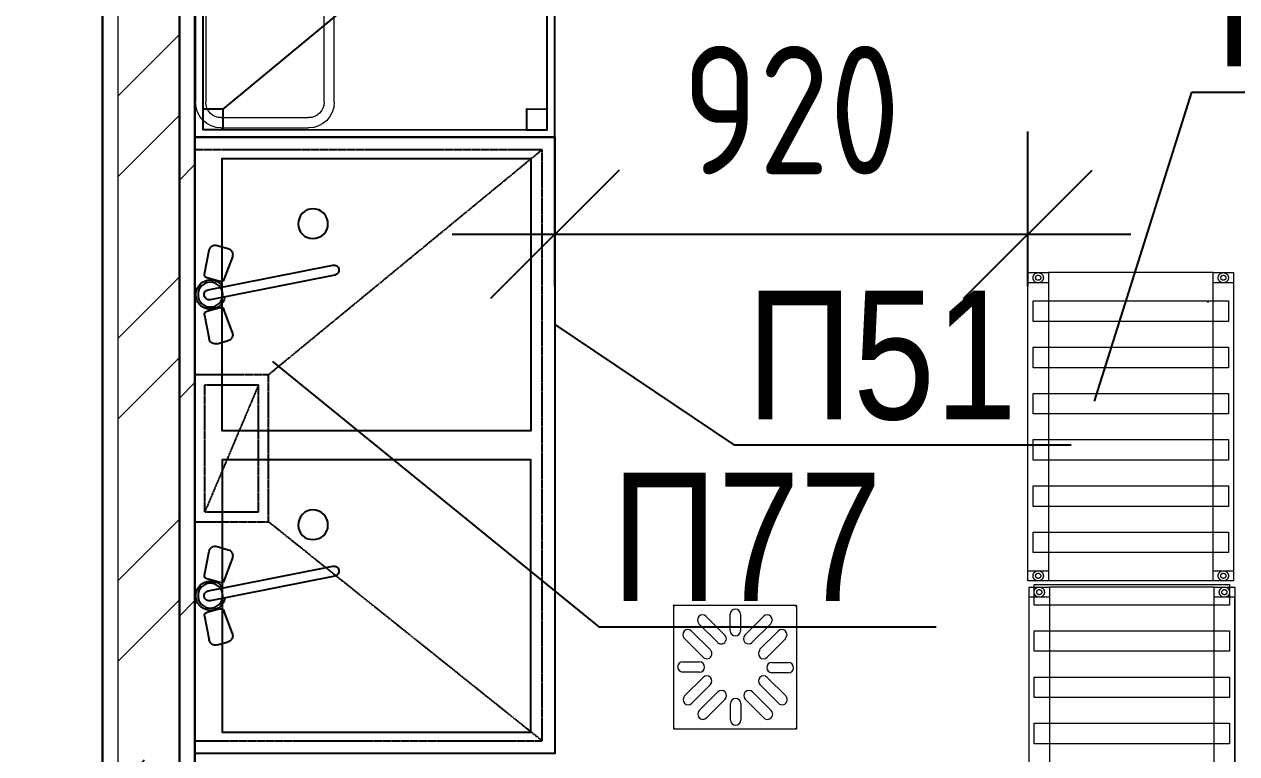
# Model space of a CAD drawing. Header units: millimetres. Extents: x -215207 to 92095, y -30385 to 123050.
# Drawn here: x -153452 to -151094, y 26559 to 27979 of the extents above; entities that cross this region are included whole.
import ezdxf
from ezdxf import colors
from ezdxf.entities.mleader import LeaderData, LeaderLine
from ezdxf.math import Vec2, Vec3

# ---------------------------------------------------------------- set-up
doc = ezdxf.new("R2010")
doc.units = ezdxf.units.MM
doc.linetypes.add('Hidden', pattern=[7.14375, 4.7625, -2.38125])
doc.linetypes.add('PHANTOM2', pattern=[1.25, 0.625, -0.125, 0.125, -0.125, 0.125, -0.125])
doc.layers.add('PLAN', color=1, linetype='Continuous', lineweight=9, true_color=0xff0000)
doc.layers.add('ТХ ВК Аннотации', color=7, linetype='Continuous', lineweight=20, true_color=0x4c9a9a)
for name, color, linetype, lineweight in [('АР_тонкая_монтаж', 102, 'Continuous', 9), ('ДОНМ_ТХ_(Нейтральное_мебель)', 32, 'Continuous', 20), ('ДОНМ_ТХ_(ЭОМ)', 20, 'Continuous', 20), ('ДОНМ_ТХ_Анно', 84, 'Continuous', 20), ('Стены наружные', 7, 'Continuous', 20), ('Стены штриховка', 7, 'Continuous', 9)]:
    doc.layers.add(name, color=color, linetype=linetype, lineweight=lineweight)
for name, color, linetype in [('ТХ', 5, 'Continuous'), ('ТХ-Вода (ВК)', 170, 'Continuous'), ('ТХ_(нейтральное оборудование_мебель)', 32, 'Continuous'), ('ТХ_ПД_ОВ (вытяжные зонты_шкафы вытяжные)', 173, 'Continuous'), ('ТХ_размеры', 7, 'Continuous')]:
    doc.layers.add(name, color=color, linetype=linetype)
doc.styles.add('ГОСТ 2.304', font='CS_Gost2304.shx')
doc.styles.add('ТХ_ДОНМ', font='ARIALN.TTF')
doc.dimstyles.new('СПДС', dxfattribs={"dimscale": 100, "dimtxt": 2.5, "dimasz": 2.5, "dimexe": 2, "dimexo": 0.625, "dimgap": 1, "dimtad": 1, "dimdec": 0, "dimtxsty": 'ГОСТ 2.304', "dimblk": 'OBLIQUE', "dimblk1": 'OBLIQUE', "dimblk2": 'OBLIQUE', "dimcen": 2.5, "dimdle": 2, "dimadec": 0, "dimazin": 2, "dimtfac": 0.75, "dimtdec": 4, "dimtmove": 1, "dimatfit": 3, "dimfxl": 0, "dimtolj": 1, "dimarcsym": 0})

# ---------------------------------------------------------------- blocks, each defined once
blk = doc.blocks.new('1 этаж 21082025')
at = {"layer": 'Стены наружные', "lineweight": 30}
for p, q in [((46635, -1282), (46635, -5640)), ((46785, -5505), (46785, -3052)), ((46815, -5475), (46815, -3082))]:
    blk.add_line(p, q, dxfattribs=at)
at = {"layer": 'Стены наружные', "linetype": 'Continuous', "lineweight": 9}
for p, q in [((46665, -3602.5), (46785, -3482.5)), ((46665, -3759.6), (46785, -3639.6)), ((46785, -3765.7), (46815, -3735.7)), ((46665, -4073.9), (46785, -3953.9)), ((46665, -4231.1), (46785, -4111.1)), ((46785, -4189.9), (46815, -4159.9)), ((46665, -4545.4), (46785, -4425.4)), ((46665, -4702.5), (46785, -4582.5)), ((46785, -4614.2), (46815, -4584.2))]:
    blk.add_line(p, q, dxfattribs=at)
at = {"layer": 'Стены штриховка'}
blk.add_line((46665, -1312), (46665, -5505), dxfattribs=at)
blk = doc.blocks.new('_Oblique')
at = {"color": 0, "linetype": 'ByBlock', "lineweight": -2}
blk.add_line((-0.5, -0.5), (0.5, 0.5), dxfattribs=at)
blk = doc.blocks.new('*D523')
at = {"layer": 'Defpoints', "color": 0, "transparency": 16777216}
for p in [(-154342.8, 26537.7), (-154342.8, 26422.3), (-153342.8, 26422.3)]:
    blk.add_point(p, dxfattribs=at)
at = {"layer": 'ТХ_размеры', "color": 0, "lineweight": -2, "transparency": 16777216}
for p, q in [((-154342.8, 26475.2), (-154342.8, 26222.3)), ((-153142.8, 26422.3), (-154542.8, 26422.3)), ((-153342.8, 26359.8), (-153342.8, 26222.3))]:
    blk.add_line(p, q, dxfattribs=at)
at = {"layer": 'ТХ_размеры', "color": 0, "lineweight": -2, "transparency": 16777216, "xscale": 250, "yscale": 250, "zscale": 250, "rotation": 180}
blk.add_blockref('_Oblique', (-154342.8, 26422.3), dxfattribs=at)
at = {"layer": 'ТХ_размеры', "color": 0, "lineweight": -2, "transparency": 16777216, "xscale": 250, "yscale": 250, "zscale": 250}
blk.add_blockref('_Oblique', (-153342.8, 26422.3), dxfattribs=at)
at = {"layer": 'ТХ_размеры', "color": 0, "transparency": 16777216, "insert": (-153842.8, 26647.3), "char_height": 250, "attachment_point": 5, "style": 'ГОСТ 2.304', "bg_fill": 3, "box_fill_scale": 1.1, "bg_fill_color": 256, "bg_fill_true_color": 13158600, "bg_fill_transparency": 0}
blk.add_mtext('\\A1;1000', dxfattribs=at)
blk = doc.blocks.new('трап')
at = {"layer": 'ТХ ВК Аннотации'}
for p, q in [((34771.5, 62035.5), (34531.5, 62035.5)), ((34532, 62035), (34532, 61795)), ((34642.3, 61986), (34642.3, 62018.3)), ((34662.3, 62018.3), (34662.3, 61986)), ((34772, 61795), (34772, 62035)), ((34617.7, 61963.6), (34581.5, 61999.8)), ((34595.6, 62013.9), (34631.8, 61977.7)), ((34671, 61977.7), (34707.3, 62013.9)), ((34721.4, 61999.8), (34685.2, 61963.6)), ((34589.8, 61934.6), (34553.6, 61970.8)), ((34567.2, 61985.5), (34603.4, 61949.3)), ((34699.5, 61949.3), (34735.7, 61985.5)), ((34750.4, 61970.8), (34714.2, 61934.6)), ((34550.1, 61925.7), (34582.5, 61925.5)), ((34723.3, 61924.5), (34755.7, 61924.3)), ((34582.4, 61905.5), (34550, 61905.7)), ((34755.6, 61904.3), (34723.2, 61904.5)), ((34553.6, 61859.2), (34589.8, 61895.4)), ((34604, 61881.3), (34567.7, 61845)), ((34736.2, 61845), (34700, 61881.3)), ((34714.2, 61895.4), (34750.4, 61859.2)), ((34582, 61830.7), (34618.3, 61867)), ((34632.4, 61852.8), (34596.2, 61816.6)), ((34707.8, 61816.6), (34671.6, 61852.8)), ((34685.7, 61867), (34722, 61830.7)), ((34642.9, 61812.2), (34642.9, 61844.6)), ((34662.9, 61844.6), (34662.9, 61812.2)), ((34532, 61795), (34772, 61795))]:
    blk.add_line(p, q, dxfattribs=at)
for centre, start, end in [((34588.6, 62006.9), 45, 225), ((34652.3, 62018.3), 0, 180), ((34714.3, 62006.9), 315, 135), ((34560.1, 61978.4), 45, 225), ((34624.8, 61970.6), 225, 45), ((34652.3, 61986), 180, 0), ((34678.1, 61970.6), 135, 315), ((34742.8, 61978.4), 315, 135), ((34596.9, 61941.7), 225, 45), ((34707.1, 61941.7), 135, 315), ((34550.1, 61915.7), 89.6219, 269.6219), ((34582.5, 61915.5), 269.6219, 89.6219), ((34723.3, 61914.5), 89.6219, 269.6219), ((34755.6, 61914.3), 269.6219, 89.6219), ((34596.9, 61888.3), 315, 135), ((34707.1, 61888.3), 45, 225), ((34560.7, 61852.1), 135, 315), ((34625.3, 61859.9), 315, 135), ((34652.9, 61844.6), 0, 180), ((34678.7, 61859.9), 45, 225), ((34743.3, 61852.1), 225, 45), ((34589.1, 61823.7), 135, 315), ((34714.9, 61823.7), 225, 45), ((34652.9, 61812.2), 180, 0)]:
    blk.add_arc(centre, 10, start, end, dxfattribs=at)
for points, knots in [([(34533.5, 62033.5), (34533.3, 62033.7), (34533.1, 62033.9), (34532.8, 62034.2), (34532.5, 62034.5), (34532.3, 62034.7), (34532.2, 62034.8), (34532, 62035), (34531.9, 62035.1), (34531.7, 62035.3), (34531.6, 62035.4), (34531.5, 62035.5), (34531.5, 62035.5), (34531.5, 62035.5), (34531.5, 62035.5)], [0, 0, 0, 0, 0.142857, 0.285714, 0.357143, 0.428571, 0.5, 0.571429, 0.642857, 0.714286, 0.785714, 0.857143, 0.928571, 1, 1, 1, 1]), ([(34771.5, 62035.5), (34771.5, 62035.5), (34771.4, 62035.5), (34771.4, 62035.5), (34771.3, 62035.4), (34771.2, 62035.3), (34771.1, 62035.1), (34770.9, 62035), (34770.7, 62034.8), (34770.6, 62034.7), (34770.4, 62034.5), (34770.2, 62034.2), (34769.8, 62033.9), (34769.6, 62033.7), (34769.5, 62033.5)], [0, 0, 0, 0, 0.071429, 0.142857, 0.214286, 0.285714, 0.357143, 0.428571, 0.5, 0.571429, 0.642857, 0.714286, 0.857143, 1, 1, 1, 1]), ([(34532, 61795), (34532, 61795), (34532, 61795), (34532.1, 61795.1), (34532.2, 61795.2), (34532.3, 61795.3), (34532.4, 61795.4), (34532.5, 61795.5), (34532.7, 61795.7), (34532.9, 61795.9), (34533.1, 61796.1), (34533.3, 61796.3), (34533.6, 61796.6), (34533.9, 61796.9), (34534, 61797)], [0, 0, 0, 0, 0.071429, 0.142857, 0.214286, 0.285714, 0.357143, 0.428571, 0.5, 0.571429, 0.642857, 0.714286, 0.857143, 1, 1, 1, 1]), ([(34770, 61797), (34770.1, 61796.9), (34770.4, 61796.6), (34770.7, 61796.3), (34770.9, 61796.1), (34771.1, 61795.9), (34771.3, 61795.7), (34771.5, 61795.5), (34771.6, 61795.4), (34771.7, 61795.3), (34771.8, 61795.2), (34771.9, 61795.1), (34772, 61795), (34772, 61795), (34772, 61795)], [0, 0, 0, 0, 0.142857, 0.285714, 0.357143, 0.428571, 0.5, 0.571429, 0.642857, 0.714286, 0.785714, 0.857143, 0.928571, 1, 1, 1, 1])]:
    blk.add_open_spline(points, degree=3, knots=knots, dxfattribs=at)
blk = doc.blocks.new('тра')
at = {"layer": 'ТХ-Вода (ВК)', "color": 0}
blk.add_blockref('трап', (-318690.1, -269.5), dxfattribs=at)
blk = doc.blocks.new('*U407')
at = {"layer": 'ТХ'}
for points in [[(600, 700), (600, 0), (0, 0), (0, 700)], [(55, 685.1), (55, 645), (15, 645), (15, 685.1)], [(585, 685), (585, 15), (15, 15), (15, 685)], [(585, 685), (585, 645), (545, 645), (545, 685)], [(55, 55.1), (55, 15), (15, 15), (15, 55.1)], [(585, 55), (585, 15), (545, 15), (545, 55)]]:
    blk.add_lwpolyline(points, close=True, dxfattribs=at)
blk.add_lwpolyline([(55, 55.1), (545, 645)], dxfattribs=at)
blk = doc.blocks.new('ed')
at = {"color": 0}
for p, q in [((-207, 270), (207, 270)), ((-207, 250), (207, 250)), ((-257, 50), (-257, 220)), ((-237, 50), (-237, 220)), ((237, 220), (237, 50)), ((257, 220), (257, 50)), ((207, 20), (-207, 20)), ((207, 0), (-207, 0))]:
    blk.add_line(p, q, dxfattribs=at)
for centre, radius, start, end in [((-207, 220), 50, 90, 180), ((207, 220), 50, 0, 90), ((-207, 220), 30, 90, 180), ((207, 220), 30, 0, 90), ((-207, 50), 50, 180, 270), ((-207, 50), 30, 180, 270), ((207, 50), 50, 270, 0), ((207, 50), 30, 270, 0)]:
    blk.add_arc(centre, radius, start, end, dxfattribs=at)
blk = doc.blocks.new('раковина 2-х сек')
at = {"layer": 'ТХ-Вода (ВК)', "color": 0}
for p, q in [((34341.9, 72757.4), (34295.2, 72748.2)), ((34372.2, 72750.1), (34324.1, 72507.6)), ((34343.7, 72503.7), (34391.8, 72746.3)), ((34356.3, 72727), (34348.9, 72753.2)), ((34407.2, 72727), (34414.6, 72753.2)), ((34421.5, 72757.4), (34468.2, 72748.2)), ((34927.8, 72757.4), (34881.1, 72748.2)), ((34958.1, 72750.1), (34910, 72507.6)), ((34929.6, 72503.7), (34977.7, 72746.3)), ((34942.1, 72727), (34934.7, 72753.2)), ((34993, 72727), (35000.4, 72753.2)), ((35007.4, 72757.4), (35054, 72748.2)), ((34286, 72733.1), (34292.2, 72711.3)), ((34477.4, 72733.1), (34471.2, 72711.3)), ((34871.9, 72733.1), (34878.1, 72711.3)), ((35063.2, 72733.1), (35057.1, 72711.3)), ((34307.9, 72703.3), (34352.6, 72719.7)), ((34455.5, 72703.3), (34410.9, 72719.7)), ((34893.7, 72703.3), (34938.4, 72719.7)), ((35041.4, 72703.3), (34996.7, 72719.7))]:
    blk.add_line(p, q, dxfattribs=at)
for points in [[(34074.9, 72076), (35274.9, 72076), (35274.9, 72776), (34074.9, 72776)], [(34117, 72123), (34647, 72123), (34647, 72723), (34117, 72723)], [(35232.9, 72123), (34702.9, 72123), (34702.9, 72723), (35232.9, 72723)]]:
    blk.add_lwpolyline(points, close=True, dxfattribs=at)
for centre in [(34381.7, 72746), (34967.6, 72746)]:
    blk.add_circle(centre, 24.1, dxfattribs=at)
for centre, radius, start, end in [((34381.7, 72746), 28.5, 279.0474, 237.0339), ((34967.6, 72746), 28.5, 279.0474, 237.0339), ((34297.6, 72736.4), 12, 101.2565, 195.7834), ((34343.1, 72751.6), 6, 15.7834, 101.2565), ((34382, 72748.2), 9.99, 348.7881, 168.7881), ((34420.3, 72751.6), 6, 78.7435, 164.2166), ((34465.8, 72736.4), 12, 344.2166, 78.7435), ((34883.4, 72736.4), 12, 101.2565, 195.7834), ((34928.9, 72751.6), 6, 15.7834, 101.2565), ((34967.9, 72748.2), 9.99, 348.7881, 168.7881), ((35006.2, 72751.6), 6, 78.7435, 164.2166), ((35051.7, 72736.4), 12, 344.2166, 78.7435), ((34350.5, 72725.3), 6, 290.1548, 15.7834), ((34412.9, 72725.3), 6, 164.2166, 249.8452), ((34936.3, 72725.3), 6, 290.1548, 15.7834), ((34998.8, 72725.3), 6, 164.2166, 249.8452), ((34303.8, 72714.6), 12, 195.7834, 290.1548), ((34459.7, 72714.6), 12, 249.8452, 344.2166), ((34889.6, 72714.6), 12, 195.7834, 290.1548), ((35045.5, 72714.6), 12, 249.8452, 344.2166), ((34333.9, 72505.7), 9.99, 168.7881, 348.7881), ((34919.8, 72505.7), 9.99, 168.7881, 348.7881)]:
    blk.add_arc(centre, radius, start, end, dxfattribs=at)
for points in [[(34214.5, 72547.1), (34214.5, 72529.6), (34228.5, 72517.3), (34244.3, 72517.3), (34244.3, 72517.3), (34260.1, 72517.3), (34272.4, 72529.6), (34272.4, 72547.1), (34272.4, 72547.1), (34272.4, 72562.9), (34260.1, 72575.2), (34244.3, 72575.2), (34244.3, 72575.2), (34228.5, 72575.2), (34214.5, 72562.9), (34214.5, 72547.1)], [(34800.4, 72547.1), (34800.4, 72529.6), (34814.4, 72517.3), (34830.2, 72517.3), (34830.2, 72517.3), (34846, 72517.3), (34858.3, 72529.6), (34858.3, 72547.1), (34858.3, 72547.1), (34858.3, 72562.9), (34846, 72575.2), (34830.2, 72575.2), (34830.2, 72575.2), (34814.4, 72575.2), (34800.4, 72562.9), (34800.4, 72547.1)]]:
    blk.add_open_spline(points, degree=3, knots=[0, 0, 0, 0, 0.0625, 0.0625, 0.0625, 0.062501, 0.125, 0.125, 0.125, 0.125001, 0.1875, 0.1875, 0.1875, 0.187501, 1, 1, 1, 1], dxfattribs=at)
blk = doc.blocks.new('*U332')
at = {"color": 0, "linetype": 'PHANTOM2'}
for p, q in [((-605.9, 700), (594.1, 700)), ((-605.9, 0), (-605.9, 700)), ((594.1, 700), (594.1, 0)), ((-580.9, 675), (-580.9, 0)), ((569.1, 675), (-580.9, 675)), ((-580.9, 675), (-142.9, 142.9)), ((569.1, 675), (142.9, 142.9)), ((569.1, 0), (569.1, 675)), ((-142.9, 142.9), (-142.9, 0)), ((142.9, 142.9), (-142.9, 142.9)), ((142.9, 0), (142.9, 142.9)), ((123.8, 123.8), (-123.8, 123.8)), ((-123.8, 123.8), (123.8, 19)), ((-123.8, 19), (-123.8, 123.8)), ((-123.8, 123.8), (-123.8, 123.8)), ((123.8, 19), (123.8, 123.8)), ((594.1, 0), (-605.9, 0)), ((123.8, 19), (-123.8, 19))]:
    blk.add_line(p, q, dxfattribs=at)
blk = doc.blocks.new('*U340')
at = {"layer": 'PLAN'}
for points in [[(20, 0), (0, 0)], [(0, 0), (0, -40)], [(20, -40), (20, 0)], [(880, 0), (20, 0)], [(900, 0), (880, 0)], [(880, 0), (880, -40)], [(900, -40), (900, 0)], [(10, -10), (9.3, -10), (8.7, -10.1), (8, -10.2), (7.4, -10.3), (6.8, -10.5), (6.2, -10.8), (5.6, -11), (5, -11.3), (4.5, -11.7), (3.9, -12.1), (3.4, -12.5), (2.9, -12.9), (2.5, -13.4), (2.1, -13.9), (1.7, -14.4), (1.3, -15), (1, -15.6), (0.8, -16.2), (0.5, -16.8), (0.3, -17.4), (0.2, -18.1), (0.1, -18.7), (0, -19.4), (0, -20), (0, -20.6), (0.1, -21.3), (0.2, -21.9), (0.3, -22.6), (0.5, -23.2), (0.8, -23.8), (1, -24.4), (1.3, -25), (1.7, -25.6), (2.1, -26.1), (2.5, -26.6), (2.9, -27.1), (3.4, -27.5), (3.9, -27.9), (4.5, -28.3), (5, -28.7), (5.6, -29), (6.2, -29.2), (6.8, -29.5), (7.4, -29.7), (8, -29.8), (8.7, -29.9), (9.3, -30), (10, -30)], [(10, -15), (9.7, -15), (9.3, -15), (9, -15.1), (8.7, -15.2), (8.4, -15.3), (8.1, -15.4), (7.8, -15.5), (7.5, -15.7), (7.2, -15.8), (7, -16), (6.7, -16.2), (6.5, -16.5), (6.2, -16.7), (6, -16.9), (5.8, -17.2), (5.7, -17.5), (5.5, -17.8), (5.4, -18.1), (5.3, -18.4), (5.2, -18.7), (5.1, -19), (5, -19.4), (5, -19.7), (5, -20), (5, -20.3), (5, -20.6), (5.1, -21), (5.2, -21.3), (5.3, -21.6), (5.4, -21.9), (5.5, -22.2), (5.7, -22.5), (5.8, -22.8), (6, -23.1), (6.2, -23.3), (6.5, -23.5), (6.7, -23.8), (7, -24), (7.2, -24.2), (7.5, -24.3), (7.8, -24.5), (8.1, -24.6), (8.4, -24.7), (8.7, -24.8), (9, -24.9), (9.3, -25), (9.7, -25), (10, -25)], [(10, -30), (10.7, -30), (11.3, -29.9), (12, -29.8), (12.6, -29.7), (13.2, -29.5), (13.8, -29.2), (14.4, -29), (15, -28.7), (15.5, -28.3), (16.1, -27.9), (16.6, -27.5), (17.1, -27.1), (17.5, -26.6), (17.9, -26.1), (18.3, -25.6), (18.7, -25), (19, -24.4), (19.2, -23.8), (19.5, -23.2), (19.7, -22.6), (19.8, -21.9), (19.9, -21.3), (20, -20.6), (20, -20), (20, -19.4), (19.9, -18.7), (19.8, -18.1), (19.7, -17.4), (19.5, -16.8), (19.2, -16.2), (19, -15.6), (18.7, -15), (18.3, -14.4), (17.9, -13.9), (17.5, -13.4), (17.1, -12.9), (16.6, -12.5), (16.1, -12.1), (15.5, -11.7), (15, -11.3), (14.4, -11), (13.8, -10.8), (13.2, -10.5), (12.6, -10.3), (12, -10.2), (11.3, -10.1), (10.7, -10), (10, -10)], [(10, -25), (10.3, -25), (10.7, -25), (11, -24.9), (11.3, -24.8), (11.6, -24.7), (11.9, -24.6), (12.2, -24.5), (12.5, -24.3), (12.8, -24.2), (13, -24), (13.3, -23.8), (13.5, -23.5), (13.8, -23.3), (14, -23.1), (14.2, -22.8), (14.3, -22.5), (14.5, -22.2), (14.6, -21.9), (14.7, -21.6), (14.8, -21.3), (14.9, -21), (15, -20.6), (15, -20.3), (15, -20), (15, -19.7), (15, -19.4), (14.9, -19), (14.8, -18.7), (14.7, -18.4), (14.6, -18.1), (14.5, -17.8), (14.3, -17.5), (14.2, -17.2), (14, -16.9), (13.8, -16.7), (13.5, -16.5), (13.3, -16.2), (13, -16), (12.8, -15.8), (12.5, -15.7), (12.2, -15.5), (11.9, -15.4), (11.6, -15.3), (11.3, -15.2), (11, -15.1), (10.7, -15), (10.3, -15), (10, -15)], [(880, -0.1), (20, -0.1)], [(55.1, -389.9), (95.1, -389.9), (95.1, -10.1), (55.1, -10.1), (55.1, -389.9)], [(145, -389.9), (185, -389.9), (185, -10.1), (145, -10.1), (145, -389.9)], [(235, -389.9), (275, -389.9), (275, -10.1), (235, -10.1), (235, -389.9)], [(325, -389.9), (365, -389.9), (365, -10.1), (325, -10.1), (325, -389.9)], [(415, -389.9), (455, -389.9), (455, -10.1), (415, -10.1), (415, -389.9)], [(504.9, -389.9), (544.9, -389.9), (544.9, -10.1), (504.9, -10.1), (504.9, -389.9)], [(594.9, -389.9), (634.9, -389.9), (634.9, -10.1), (594.9, -10.1), (594.9, -389.9)], [(684.9, -389.9), (724.9, -389.9), (724.9, -10.1), (684.9, -10.1), (684.9, -389.9)], [(774.9, -389.9), (814.9, -389.9), (814.9, -10.1), (774.9, -10.1), (774.9, -389.9)], [(864.8, -389.9), (904.8, -389.9), (904.8, -10.1), (864.8, -10.1), (864.8, -389.9)], [(890, -10), (889.3, -10), (888.7, -10.1), (888, -10.2), (887.4, -10.3), (886.8, -10.5), (886.2, -10.8), (885.6, -11), (885, -11.3), (884.5, -11.7), (883.9, -12.1), (883.4, -12.5), (882.9, -12.9), (882.5, -13.4), (882.1, -13.9), (881.7, -14.4), (881.3, -15), (881, -15.6), (880.8, -16.2), (880.5, -16.8), (880.3, -17.4), (880.2, -18.1), (880.1, -18.7), (880, -19.4), (880, -20), (880, -20.6), (880.1, -21.3), (880.2, -21.9), (880.3, -22.6), (880.5, -23.2), (880.8, -23.8), (881, -24.4), (881.3, -25), (881.7, -25.6), (882.1, -26.1), (882.5, -26.6), (882.9, -27.1), (883.4, -27.5), (883.9, -27.9), (884.5, -28.3), (885, -28.7), (885.6, -29), (886.2, -29.2), (886.8, -29.5), (887.4, -29.7), (888, -29.8), (888.7, -29.9), (889.3, -30), (890, -30)], [(890, -15), (889.7, -15), (889.3, -15), (889, -15.1), (888.7, -15.2), (888.4, -15.3), (888.1, -15.4), (887.8, -15.5), (887.5, -15.7), (887.2, -15.8), (887, -16), (886.7, -16.2), (886.5, -16.5), (886.2, -16.7), (886, -16.9), (885.8, -17.2), (885.7, -17.5), (885.5, -17.8), (885.4, -18.1), (885.3, -18.4), (885.2, -18.7), (885.1, -19), (885, -19.4), (885, -19.7), (885, -20), (885, -20.3), (885, -20.6), (885.1, -21), (885.2, -21.3), (885.3, -21.6), (885.4, -21.9), (885.5, -22.2), (885.7, -22.5), (885.8, -22.8), (886, -23.1), (886.2, -23.3), (886.5, -23.5), (886.7, -23.8), (887, -24), (887.2, -24.2), (887.5, -24.3), (887.8, -24.5), (888.1, -24.6), (888.4, -24.7), (888.7, -24.8), (889, -24.9), (889.3, -25), (889.7, -25), (890, -25)], [(890, -30), (890.7, -30), (891.3, -29.9), (892, -29.8), (892.6, -29.7), (893.2, -29.5), (893.8, -29.2), (894.4, -29), (895, -28.7), (895.5, -28.3), (896.1, -27.9), (896.6, -27.5), (897.1, -27.1), (897.5, -26.6), (897.9, -26.1), (898.3, -25.6), (898.7, -25), (899, -24.4), (899.2, -23.8), (899.5, -23.2), (899.7, -22.6), (899.8, -21.9), (899.9, -21.3), (900, -20.6), (900, -20), (900, -19.4), (899.9, -18.7), (899.8, -18.1), (899.7, -17.4), (899.5, -16.8), (899.2, -16.2), (899, -15.6), (898.7, -15), (898.3, -14.4), (897.9, -13.9), (897.5, -13.4), (897.1, -12.9), (896.6, -12.5), (896.1, -12.1), (895.5, -11.7), (895, -11.3), (894.4, -11), (893.8, -10.8), (893.2, -10.5), (892.6, -10.3), (892, -10.2), (891.3, -10.1), (890.7, -10), (890, -10)], [(890, -25), (890.3, -25), (890.7, -25), (891, -24.9), (891.3, -24.8), (891.6, -24.7), (891.9, -24.6), (892.2, -24.5), (892.5, -24.3), (892.8, -24.2), (893, -24), (893.3, -23.8), (893.5, -23.5), (893.8, -23.3), (894, -23.1), (894.2, -22.8), (894.3, -22.5), (894.5, -22.2), (894.6, -21.9), (894.7, -21.6), (894.8, -21.3), (894.9, -21), (895, -20.6), (895, -20.3), (895, -20), (895, -19.7), (895, -19.4), (894.9, -19), (894.8, -18.7), (894.7, -18.4), (894.6, -18.1), (894.5, -17.8), (894.3, -17.5), (894.2, -17.2), (894, -16.9), (893.8, -16.7), (893.5, -16.5), (893.3, -16.2), (893, -16), (892.8, -15.8), (892.5, -15.7), (892.2, -15.5), (891.9, -15.4), (891.6, -15.3), (891.3, -15.2), (891, -15.1), (890.7, -15), (890.3, -15), (890, -15)], [(0, -40), (20, -40)], [(0.1, -40), (0.1, -360)], [(20, -40), (880, -40)], [(880, -40), (900, -40)], [(899.9, -40), (899.9, -360)], [(20, -360), (0, -360)], [(0, -360), (0, -400)], [(10, -370), (9.3, -370), (8.7, -370.1), (8, -370.2), (7.4, -370.3), (6.8, -370.5), (6.2, -370.8), (5.6, -371), (5, -371.3), (4.5, -371.7), (3.9, -372.1), (3.4, -372.5), (2.9, -372.9), (2.5, -373.4), (2.1, -373.9), (1.7, -374.4), (1.3, -375), (1, -375.6), (0.8, -376.2), (0.5, -376.8), (0.3, -377.4), (0.2, -378.1), (0.1, -378.7), (0, -379.4), (0, -380), (0, -380.6), (0.1, -381.3), (0.2, -381.9), (0.3, -382.6), (0.5, -383.2), (0.8, -383.8), (1, -384.4), (1.3, -385), (1.7, -385.6), (2.1, -386.1), (2.5, -386.6), (2.9, -387.1), (3.4, -387.5), (3.9, -387.9), (4.5, -388.3), (5, -388.7), (5.6, -389), (6.2, -389.2), (6.8, -389.5), (7.4, -389.7), (8, -389.8), (8.7, -389.9), (9.3, -390), (10, -390)], [(10, -375), (9.7, -375), (9.3, -375), (9, -375.1), (8.7, -375.2), (8.4, -375.3), (8.1, -375.4), (7.8, -375.5), (7.5, -375.7), (7.2, -375.8), (7, -376), (6.7, -376.2), (6.5, -376.5), (6.2, -376.7), (6, -376.9), (5.8, -377.2), (5.7, -377.5), (5.5, -377.8), (5.4, -378.1), (5.3, -378.4), (5.2, -378.7), (5.1, -379), (5, -379.4), (5, -379.7), (5, -380), (5, -380.3), (5, -380.6), (5.1, -381), (5.2, -381.3), (5.3, -381.6), (5.4, -381.9), (5.5, -382.2), (5.7, -382.5), (5.8, -382.8), (6, -383.1), (6.2, -383.3), (6.5, -383.5), (6.7, -383.8), (7, -384), (7.2, -384.2), (7.5, -384.3), (7.8, -384.5), (8.1, -384.6), (8.4, -384.7), (8.7, -384.8), (9, -384.9), (9.3, -385), (9.7, -385), (10, -385)], [(10, -390), (10.7, -390), (11.3, -389.9), (12, -389.8), (12.6, -389.7), (13.2, -389.5), (13.8, -389.2), (14.4, -389), (15, -388.7), (15.5, -388.3), (16.1, -387.9), (16.6, -387.5), (17.1, -387.1), (17.5, -386.6), (17.9, -386.1), (18.3, -385.6), (18.7, -385), (19, -384.4), (19.2, -383.8), (19.5, -383.2), (19.7, -382.6), (19.8, -381.9), (19.9, -381.3), (20, -380.6), (20, -380), (20, -379.4), (19.9, -378.7), (19.8, -378.1), (19.7, -377.4), (19.5, -376.8), (19.2, -376.2), (19, -375.6), (18.7, -375), (18.3, -374.4), (17.9, -373.9), (17.5, -373.4), (17.1, -372.9), (16.6, -372.5), (16.1, -372.1), (15.5, -371.7), (15, -371.3), (14.4, -371), (13.8, -370.8), (13.2, -370.5), (12.6, -370.3), (12, -370.2), (11.3, -370.1), (10.7, -370), (10, -370)], [(10, -385), (10.3, -385), (10.7, -385), (11, -384.9), (11.3, -384.8), (11.6, -384.7), (11.9, -384.6), (12.2, -384.5), (12.5, -384.3), (12.8, -384.2), (13, -384), (13.3, -383.8), (13.5, -383.5), (13.8, -383.3), (14, -383.1), (14.2, -382.8), (14.3, -382.5), (14.5, -382.2), (14.6, -381.9), (14.7, -381.6), (14.8, -381.3), (14.9, -381), (15, -380.6), (15, -380.3), (15, -380), (15, -379.7), (15, -379.4), (14.9, -379), (14.8, -378.7), (14.7, -378.4), (14.6, -378.1), (14.5, -377.8), (14.3, -377.5), (14.2, -377.2), (14, -376.9), (13.8, -376.7), (13.5, -376.5), (13.3, -376.2), (13, -376), (12.8, -375.8), (12.5, -375.7), (12.2, -375.5), (11.9, -375.4), (11.6, -375.3), (11.3, -375.2), (11, -375.1), (10.7, -375), (10.3, -375), (10, -375)], [(20, -400), (20, -360)], [(880, -360), (20, -360)], [(900, -360), (880, -360)], [(880, -360), (880, -400)], [(890, -370), (889.3, -370), (888.7, -370.1), (888, -370.2), (887.4, -370.3), (886.8, -370.5), (886.2, -370.8), (885.6, -371), (885, -371.3), (884.5, -371.7), (883.9, -372.1), (883.4, -372.5), (882.9, -372.9), (882.5, -373.4), (882.1, -373.9), (881.7, -374.4), (881.3, -375), (881, -375.6), (880.8, -376.2), (880.5, -376.8), (880.3, -377.4), (880.2, -378.1), (880.1, -378.7), (880, -379.4), (880, -380), (880, -380.6), (880.1, -381.3), (880.2, -381.9), (880.3, -382.6), (880.5, -383.2), (880.8, -383.8), (881, -384.4), (881.3, -385), (881.7, -385.6), (882.1, -386.1), (882.5, -386.6), (882.9, -387.1), (883.4, -387.5), (883.9, -387.9), (884.5, -388.3), (885, -388.7), (885.6, -389), (886.2, -389.2), (886.8, -389.5), (887.4, -389.7), (888, -389.8), (888.7, -389.9), (889.3, -390), (890, -390)], [(890, -375), (889.7, -375), (889.3, -375), (889, -375.1), (888.7, -375.2), (888.4, -375.3), (888.1, -375.4), (887.8, -375.5), (887.5, -375.7), (887.2, -375.8), (887, -376), (886.7, -376.2), (886.5, -376.5), (886.2, -376.7), (886, -376.9), (885.8, -377.2), (885.7, -377.5), (885.5, -377.8), (885.4, -378.1), (885.3, -378.4), (885.2, -378.7), (885.1, -379), (885, -379.4), (885, -379.7), (885, -380), (885, -380.3), (885, -380.6), (885.1, -381), (885.2, -381.3), (885.3, -381.6), (885.4, -381.9), (885.5, -382.2), (885.7, -382.5), (885.8, -382.8), (886, -383.1), (886.2, -383.3), (886.5, -383.5), (886.7, -383.8), (887, -384), (887.2, -384.2), (887.5, -384.3), (887.8, -384.5), (888.1, -384.6), (888.4, -384.7), (888.7, -384.8), (889, -384.9), (889.3, -385), (889.7, -385), (890, -385)], [(890, -390), (890.7, -390), (891.3, -389.9), (892, -389.8), (892.6, -389.7), (893.2, -389.5), (893.8, -389.2), (894.4, -389), (895, -388.7), (895.5, -388.3), (896.1, -387.9), (896.6, -387.5), (897.1, -387.1), (897.5, -386.6), (897.9, -386.1), (898.3, -385.6), (898.7, -385), (899, -384.4), (899.2, -383.8), (899.5, -383.2), (899.7, -382.6), (899.8, -381.9), (899.9, -381.3), (900, -380.6), (900, -380), (900, -379.4), (899.9, -378.7), (899.8, -378.1), (899.7, -377.4), (899.5, -376.8), (899.2, -376.2), (899, -375.6), (898.7, -375), (898.3, -374.4), (897.9, -373.9), (897.5, -373.4), (897.1, -372.9), (896.6, -372.5), (896.1, -372.1), (895.5, -371.7), (895, -371.3), (894.4, -371), (893.8, -370.8), (893.2, -370.5), (892.6, -370.3), (892, -370.2), (891.3, -370.1), (890.7, -370), (890, -370)], [(890, -385), (890.3, -385), (890.7, -385), (891, -384.9), (891.3, -384.8), (891.6, -384.7), (891.9, -384.6), (892.2, -384.5), (892.5, -384.3), (892.8, -384.2), (893, -384), (893.3, -383.8), (893.5, -383.5), (893.8, -383.3), (894, -383.1), (894.2, -382.8), (894.3, -382.5), (894.5, -382.2), (894.6, -381.9), (894.7, -381.6), (894.8, -381.3), (894.9, -381), (895, -380.6), (895, -380.3), (895, -380), (895, -379.7), (895, -379.4), (894.9, -379), (894.8, -378.7), (894.7, -378.4), (894.6, -378.1), (894.5, -377.8), (894.3, -377.5), (894.2, -377.2), (894, -376.9), (893.8, -376.7), (893.5, -376.5), (893.3, -376.2), (893, -376), (892.8, -375.8), (892.5, -375.7), (892.2, -375.5), (891.9, -375.4), (891.6, -375.3), (891.3, -375.2), (891, -375.1), (890.7, -375), (890.3, -375), (890, -375)], [(900, -400), (900, -360)], [(0, -400), (20, -400)], [(20, -399.9), (880, -399.9)], [(20, -400), (880, -400)], [(880, -400), (900, -400)]]:
    blk.add_lwpolyline(points, dxfattribs=at)
blk = doc.blocks.new('*U339')
at = {"layer": 'PLAN'}
for points in [[(20, 0), (0, 0)], [(0, 0), (0, -40)], [(20, -40), (20, 0)], [(580, 0), (20, 0)], [(600, 0), (580, 0)], [(580, 0), (580, -40)], [(600, -40), (600, 0)], [(10, -10), (9.3, -10), (8.7, -10.1), (8, -10.2), (7.4, -10.3), (6.8, -10.5), (6.2, -10.8), (5.6, -11), (5, -11.3), (4.5, -11.7), (3.9, -12.1), (3.4, -12.5), (2.9, -12.9), (2.5, -13.4), (2.1, -13.9), (1.7, -14.4), (1.3, -15), (1, -15.6), (0.8, -16.2), (0.5, -16.8), (0.3, -17.4), (0.2, -18.1), (0.1, -18.7), (0, -19.4), (0, -20), (0, -20.6), (0.1, -21.3), (0.2, -21.9), (0.3, -22.6), (0.5, -23.2), (0.8, -23.8), (1, -24.4), (1.3, -25), (1.7, -25.6), (2.1, -26.1), (2.5, -26.6), (2.9, -27.1), (3.4, -27.5), (3.9, -27.9), (4.5, -28.3), (5, -28.7), (5.6, -29), (6.2, -29.2), (6.8, -29.5), (7.4, -29.7), (8, -29.8), (8.7, -29.9), (9.3, -30), (10, -30)], [(10, -15), (9.7, -15), (9.3, -15), (9, -15.1), (8.7, -15.2), (8.4, -15.3), (8.1, -15.4), (7.8, -15.5), (7.5, -15.7), (7.2, -15.8), (7, -16), (6.7, -16.2), (6.5, -16.5), (6.2, -16.7), (6, -16.9), (5.8, -17.2), (5.7, -17.5), (5.5, -17.8), (5.4, -18.1), (5.3, -18.4), (5.2, -18.7), (5.1, -19), (5, -19.4), (5, -19.7), (5, -20), (5, -20.3), (5, -20.6), (5.1, -21), (5.2, -21.3), (5.3, -21.6), (5.4, -21.9), (5.5, -22.2), (5.7, -22.5), (5.8, -22.8), (6, -23.1), (6.2, -23.3), (6.5, -23.5), (6.7, -23.8), (7, -24), (7.2, -24.2), (7.5, -24.3), (7.8, -24.5), (8.1, -24.6), (8.4, -24.7), (8.7, -24.8), (9, -24.9), (9.3, -25), (9.7, -25), (10, -25)], [(10, -30), (10.7, -30), (11.3, -29.9), (12, -29.8), (12.6, -29.7), (13.2, -29.5), (13.8, -29.2), (14.4, -29), (15, -28.7), (15.5, -28.3), (16.1, -27.9), (16.6, -27.5), (17.1, -27.1), (17.5, -26.6), (17.9, -26.1), (18.3, -25.6), (18.7, -25), (19, -24.4), (19.2, -23.8), (19.5, -23.2), (19.7, -22.6), (19.8, -21.9), (19.9, -21.3), (20, -20.6), (20, -20), (20, -19.4), (19.9, -18.7), (19.8, -18.1), (19.7, -17.4), (19.5, -16.8), (19.2, -16.2), (19, -15.6), (18.7, -15), (18.3, -14.4), (17.9, -13.9), (17.5, -13.4), (17.1, -12.9), (16.6, -12.5), (16.1, -12.1), (15.5, -11.7), (15, -11.3), (14.4, -11), (13.8, -10.8), (13.2, -10.5), (12.6, -10.3), (12, -10.2), (11.3, -10.1), (10.7, -10), (10, -10)], [(10, -25), (10.3, -25), (10.7, -25), (11, -24.9), (11.3, -24.8), (11.6, -24.7), (11.9, -24.6), (12.2, -24.5), (12.5, -24.3), (12.8, -24.2), (13, -24), (13.3, -23.8), (13.5, -23.5), (13.8, -23.3), (14, -23.1), (14.2, -22.8), (14.3, -22.5), (14.5, -22.2), (14.6, -21.9), (14.7, -21.6), (14.8, -21.3), (14.9, -21), (15, -20.6), (15, -20.3), (15, -20), (15, -19.7), (15, -19.4), (14.9, -19), (14.8, -18.7), (14.7, -18.4), (14.6, -18.1), (14.5, -17.8), (14.3, -17.5), (14.2, -17.2), (14, -16.9), (13.8, -16.7), (13.5, -16.5), (13.3, -16.2), (13, -16), (12.8, -15.8), (12.5, -15.7), (12.2, -15.5), (11.9, -15.4), (11.6, -15.3), (11.3, -15.2), (11, -15.1), (10.7, -15), (10.3, -15), (10, -15)], [(580, -0.1), (20, -0.1)], [(55.1, -389.9), (95.1, -389.9), (95.1, -10.1), (55.1, -10.1), (55.1, -389.9)], [(145, -389.9), (185, -389.9), (185, -10.1), (145, -10.1), (145, -389.9)], [(235, -389.9), (275, -389.9), (275, -10.1), (235, -10.1), (235, -389.9)], [(325, -389.9), (365, -389.9), (365, -10.1), (325, -10.1), (325, -389.9)], [(415, -389.9), (455, -389.9), (455, -10.1), (415, -10.1), (415, -389.9)], [(504.9, -389.9), (544.9, -389.9), (544.9, -10.1), (504.9, -10.1), (504.9, -389.9)], [(590, -10), (589.3, -10), (588.7, -10.1), (588, -10.2), (587.4, -10.3), (586.8, -10.5), (586.2, -10.8), (585.6, -11), (585, -11.3), (584.5, -11.7), (583.9, -12.1), (583.4, -12.5), (582.9, -12.9), (582.5, -13.4), (582.1, -13.9), (581.7, -14.4), (581.3, -15), (581, -15.6), (580.8, -16.2), (580.5, -16.8), (580.3, -17.4), (580.2, -18.1), (580.1, -18.7), (580, -19.4), (580, -20), (580, -20.6), (580.1, -21.3), (580.2, -21.9), (580.3, -22.6), (580.5, -23.2), (580.8, -23.8), (581, -24.4), (581.3, -25), (581.7, -25.6), (582.1, -26.1), (582.5, -26.6), (582.9, -27.1), (583.4, -27.5), (583.9, -27.9), (584.5, -28.3), (585, -28.7), (585.6, -29), (586.2, -29.2), (586.8, -29.5), (587.4, -29.7), (588, -29.8), (588.7, -29.9), (589.3, -30), (590, -30)], [(590, -15), (589.7, -15), (589.3, -15), (589, -15.1), (588.7, -15.2), (588.4, -15.3), (588.1, -15.4), (587.8, -15.5), (587.5, -15.7), (587.2, -15.8), (587, -16), (586.7, -16.2), (586.5, -16.5), (586.2, -16.7), (586, -16.9), (585.8, -17.2), (585.7, -17.5), (585.5, -17.8), (585.4, -18.1), (585.3, -18.4), (585.2, -18.7), (585.1, -19), (585, -19.4), (585, -19.7), (585, -20), (585, -20.3), (585, -20.6), (585.1, -21), (585.2, -21.3), (585.3, -21.6), (585.4, -21.9), (585.5, -22.2), (585.7, -22.5), (585.8, -22.8), (586, -23.1), (586.2, -23.3), (586.5, -23.5), (586.7, -23.8), (587, -24), (587.2, -24.2), (587.5, -24.3), (587.8, -24.5), (588.1, -24.6), (588.4, -24.7), (588.7, -24.8), (589, -24.9), (589.3, -25), (589.7, -25), (590, -25)], [(590, -30), (590.7, -30), (591.3, -29.9), (592, -29.8), (592.6, -29.7), (593.2, -29.5), (593.8, -29.2), (594.4, -29), (595, -28.7), (595.5, -28.3), (596.1, -27.9), (596.6, -27.5), (597.1, -27.1), (597.5, -26.6), (597.9, -26.1), (598.3, -25.6), (598.7, -25), (599, -24.4), (599.2, -23.8), (599.5, -23.2), (599.7, -22.6), (599.8, -21.9), (599.9, -21.3), (600, -20.6), (600, -20), (600, -19.4), (599.9, -18.7), (599.8, -18.1), (599.7, -17.4), (599.5, -16.8), (599.2, -16.2), (599, -15.6), (598.7, -15), (598.3, -14.4), (597.9, -13.9), (597.5, -13.4), (597.1, -12.9), (596.6, -12.5), (596.1, -12.1), (595.5, -11.7), (595, -11.3), (594.4, -11), (593.8, -10.8), (593.2, -10.5), (592.6, -10.3), (592, -10.2), (591.3, -10.1), (590.7, -10), (590, -10)], [(590, -25), (590.3, -25), (590.7, -25), (591, -24.9), (591.3, -24.8), (591.6, -24.7), (591.9, -24.6), (592.2, -24.5), (592.5, -24.3), (592.8, -24.2), (593, -24), (593.3, -23.8), (593.5, -23.5), (593.8, -23.3), (594, -23.1), (594.2, -22.8), (594.3, -22.5), (594.5, -22.2), (594.6, -21.9), (594.7, -21.6), (594.8, -21.3), (594.9, -21), (595, -20.6), (595, -20.3), (595, -20), (595, -19.7), (595, -19.4), (594.9, -19), (594.8, -18.7), (594.7, -18.4), (594.6, -18.1), (594.5, -17.8), (594.3, -17.5), (594.2, -17.2), (594, -16.9), (593.8, -16.7), (593.5, -16.5), (593.3, -16.2), (593, -16), (592.8, -15.8), (592.5, -15.7), (592.2, -15.5), (591.9, -15.4), (591.6, -15.3), (591.3, -15.2), (591, -15.1), (590.7, -15), (590.3, -15), (590, -15)], [(0, -40), (20, -40)], [(0.1, -40), (0.1, -360)], [(20, -40), (580, -40)], [(580, -40), (600, -40)], [(599.9, -40), (599.9, -360)], [(20, -360), (0, -360)], [(0, -360), (0, -400)], [(10, -370), (9.3, -370), (8.7, -370.1), (8, -370.2), (7.4, -370.3), (6.8, -370.5), (6.2, -370.8), (5.6, -371), (5, -371.3), (4.5, -371.7), (3.9, -372.1), (3.4, -372.5), (2.9, -372.9), (2.5, -373.4), (2.1, -373.9), (1.7, -374.4), (1.3, -375), (1, -375.6), (0.8, -376.2), (0.5, -376.8), (0.3, -377.4), (0.2, -378.1), (0.1, -378.7), (0, -379.4), (0, -380), (0, -380.6), (0.1, -381.3), (0.2, -381.9), (0.3, -382.6), (0.5, -383.2), (0.8, -383.8), (1, -384.4), (1.3, -385), (1.7, -385.6), (2.1, -386.1), (2.5, -386.6), (2.9, -387.1), (3.4, -387.5), (3.9, -387.9), (4.5, -388.3), (5, -388.7), (5.6, -389), (6.2, -389.2), (6.8, -389.5), (7.4, -389.7), (8, -389.8), (8.7, -389.9), (9.3, -390), (10, -390)], [(10, -375), (9.7, -375), (9.3, -375), (9, -375.1), (8.7, -375.2), (8.4, -375.3), (8.1, -375.4), (7.8, -375.5), (7.5, -375.7), (7.2, -375.8), (7, -376), (6.7, -376.2), (6.5, -376.5), (6.2, -376.7), (6, -376.9), (5.8, -377.2), (5.7, -377.5), (5.5, -377.8), (5.4, -378.1), (5.3, -378.4), (5.2, -378.7), (5.1, -379), (5, -379.4), (5, -379.7), (5, -380), (5, -380.3), (5, -380.6), (5.1, -381), (5.2, -381.3), (5.3, -381.6), (5.4, -381.9), (5.5, -382.2), (5.7, -382.5), (5.8, -382.8), (6, -383.1), (6.2, -383.3), (6.5, -383.5), (6.7, -383.8), (7, -384), (7.2, -384.2), (7.5, -384.3), (7.8, -384.5), (8.1, -384.6), (8.4, -384.7), (8.7, -384.8), (9, -384.9), (9.3, -385), (9.7, -385), (10, -385)], [(10, -390), (10.7, -390), (11.3, -389.9), (12, -389.8), (12.6, -389.7), (13.2, -389.5), (13.8, -389.2), (14.4, -389), (15, -388.7), (15.5, -388.3), (16.1, -387.9), (16.6, -387.5), (17.1, -387.1), (17.5, -386.6), (17.9, -386.1), (18.3, -385.6), (18.7, -385), (19, -384.4), (19.2, -383.8), (19.5, -383.2), (19.7, -382.6), (19.8, -381.9), (19.9, -381.3), (20, -380.6), (20, -380), (20, -379.4), (19.9, -378.7), (19.8, -378.1), (19.7, -377.4), (19.5, -376.8), (19.2, -376.2), (19, -375.6), (18.7, -375), (18.3, -374.4), (17.9, -373.9), (17.5, -373.4), (17.1, -372.9), (16.6, -372.5), (16.1, -372.1), (15.5, -371.7), (15, -371.3), (14.4, -371), (13.8, -370.8), (13.2, -370.5), (12.6, -370.3), (12, -370.2), (11.3, -370.1), (10.7, -370), (10, -370)], [(10, -385), (10.3, -385), (10.7, -385), (11, -384.9), (11.3, -384.8), (11.6, -384.7), (11.9, -384.6), (12.2, -384.5), (12.5, -384.3), (12.8, -384.2), (13, -384), (13.3, -383.8), (13.5, -383.5), (13.8, -383.3), (14, -383.1), (14.2, -382.8), (14.3, -382.5), (14.5, -382.2), (14.6, -381.9), (14.7, -381.6), (14.8, -381.3), (14.9, -381), (15, -380.6), (15, -380.3), (15, -380), (15, -379.7), (15, -379.4), (14.9, -379), (14.8, -378.7), (14.7, -378.4), (14.6, -378.1), (14.5, -377.8), (14.3, -377.5), (14.2, -377.2), (14, -376.9), (13.8, -376.7), (13.5, -376.5), (13.3, -376.2), (13, -376), (12.8, -375.8), (12.5, -375.7), (12.2, -375.5), (11.9, -375.4), (11.6, -375.3), (11.3, -375.2), (11, -375.1), (10.7, -375), (10.3, -375), (10, -375)], [(20, -400), (20, -360)], [(580, -360), (20, -360)], [(600, -360), (580, -360)], [(580, -360), (580, -400)], [(590, -370), (589.3, -370), (588.7, -370.1), (588, -370.2), (587.4, -370.3), (586.8, -370.5), (586.2, -370.8), (585.6, -371), (585, -371.3), (584.5, -371.7), (583.9, -372.1), (583.4, -372.5), (582.9, -372.9), (582.5, -373.4), (582.1, -373.9), (581.7, -374.4), (581.3, -375), (581, -375.6), (580.8, -376.2), (580.5, -376.8), (580.3, -377.4), (580.2, -378.1), (580.1, -378.7), (580, -379.4), (580, -380), (580, -380.6), (580.1, -381.3), (580.2, -381.9), (580.3, -382.6), (580.5, -383.2), (580.8, -383.8), (581, -384.4), (581.3, -385), (581.7, -385.6), (582.1, -386.1), (582.5, -386.6), (582.9, -387.1), (583.4, -387.5), (583.9, -387.9), (584.5, -388.3), (585, -388.7), (585.6, -389), (586.2, -389.2), (586.8, -389.5), (587.4, -389.7), (588, -389.8), (588.7, -389.9), (589.3, -390), (590, -390)], [(590, -375), (589.7, -375), (589.3, -375), (589, -375.1), (588.7, -375.2), (588.4, -375.3), (588.1, -375.4), (587.8, -375.5), (587.5, -375.7), (587.2, -375.8), (587, -376), (586.7, -376.2), (586.5, -376.5), (586.2, -376.7), (586, -376.9), (585.8, -377.2), (585.7, -377.5), (585.5, -377.8), (585.4, -378.1), (585.3, -378.4), (585.2, -378.7), (585.1, -379), (585, -379.4), (585, -379.7), (585, -380), (585, -380.3), (585, -380.6), (585.1, -381), (585.2, -381.3), (585.3, -381.6), (585.4, -381.9), (585.5, -382.2), (585.7, -382.5), (585.8, -382.8), (586, -383.1), (586.2, -383.3), (586.5, -383.5), (586.7, -383.8), (587, -384), (587.2, -384.2), (587.5, -384.3), (587.8, -384.5), (588.1, -384.6), (588.4, -384.7), (588.7, -384.8), (589, -384.9), (589.3, -385), (589.7, -385), (590, -385)], [(590, -390), (590.7, -390), (591.3, -389.9), (592, -389.8), (592.6, -389.7), (593.2, -389.5), (593.8, -389.2), (594.4, -389), (595, -388.7), (595.5, -388.3), (596.1, -387.9), (596.6, -387.5), (597.1, -387.1), (597.5, -386.6), (597.9, -386.1), (598.3, -385.6), (598.7, -385), (599, -384.4), (599.2, -383.8), (599.5, -383.2), (599.7, -382.6), (599.8, -381.9), (599.9, -381.3), (600, -380.6), (600, -380), (600, -379.4), (599.9, -378.7), (599.8, -378.1), (599.7, -377.4), (599.5, -376.8), (599.2, -376.2), (599, -375.6), (598.7, -375), (598.3, -374.4), (597.9, -373.9), (597.5, -373.4), (597.1, -372.9), (596.6, -372.5), (596.1, -372.1), (595.5, -371.7), (595, -371.3), (594.4, -371), (593.8, -370.8), (593.2, -370.5), (592.6, -370.3), (592, -370.2), (591.3, -370.1), (590.7, -370), (590, -370)], [(590, -385), (590.3, -385), (590.7, -385), (591, -384.9), (591.3, -384.8), (591.6, -384.7), (591.9, -384.6), (592.2, -384.5), (592.5, -384.3), (592.8, -384.2), (593, -384), (593.3, -383.8), (593.5, -383.5), (593.8, -383.3), (594, -383.1), (594.2, -382.8), (594.3, -382.5), (594.5, -382.2), (594.6, -381.9), (594.7, -381.6), (594.8, -381.3), (594.9, -381), (595, -380.6), (595, -380.3), (595, -380), (595, -379.7), (595, -379.4), (594.9, -379), (594.8, -378.7), (594.7, -378.4), (594.6, -378.1), (594.5, -377.8), (594.3, -377.5), (594.2, -377.2), (594, -376.9), (593.8, -376.7), (593.5, -376.5), (593.3, -376.2), (593, -376), (592.8, -375.8), (592.5, -375.7), (592.2, -375.5), (591.9, -375.4), (591.6, -375.3), (591.3, -375.2), (591, -375.1), (590.7, -375), (590.3, -375), (590, -375)], [(600, -400), (600, -360)], [(0, -400), (20, -400)], [(20, -399.9), (580, -399.9)], [(20, -400), (580, -400)], [(580, -400), (600, -400)]]:
    blk.add_lwpolyline(points, dxfattribs=at)
blk = doc.blocks.new('*D525')
at = {"layer": 'Defpoints', "color": 0, "ltscale": 100, "transparency": 16777216}
for p in [(-152419.8, 27569.8), (-152419.8, 27406.4), (-151499.9, 27406.4)]:
    blk.add_point(p, dxfattribs=at)
at = {"layer": 'ТХ_размеры', "color": 0, "lineweight": -2, "ltscale": 100, "transparency": 16777216}
for p, q in [((-152419.8, 27468.9), (-152419.8, 27769.8)), ((-151499.9, 27468.9), (-151499.9, 27769.8)), ((-151299.9, 27569.8), (-152619.8, 27569.8))]:
    blk.add_line(p, q, dxfattribs=at)
at = {"layer": 'ТХ_размеры', "color": 0, "lineweight": -2, "ltscale": 100, "transparency": 16777216, "xscale": 250, "yscale": 250, "zscale": 250, "rotation": 180}
blk.add_blockref('_Oblique', (-152419.8, 27569.8), dxfattribs=at)
at = {"layer": 'ТХ_размеры', "color": 0, "lineweight": -2, "ltscale": 100, "transparency": 16777216, "xscale": 250, "yscale": 250, "zscale": 250}
blk.add_blockref('_Oblique', (-151499.9, 27569.8), dxfattribs=at)
at = {"layer": 'ТХ_размеры', "color": 0, "ltscale": 100, "transparency": 16777216, "insert": (-151959.9, 27811.7), "char_height": 250, "attachment_point": 5, "style": 'ГОСТ 2.304', "bg_fill": 3, "box_fill_scale": 1.1, "bg_fill_color": 256, "bg_fill_true_color": 13158600, "bg_fill_transparency": 0}
blk.add_mtext('\\A1;920', dxfattribs=at)
blk = doc.blocks.new('_None')

msp = doc.modelspace()

# ---------------------------------------------------------------- linework, layer by layer
at = {"layer": 'АР_тонкая_монтаж', "linetype": 'Continuous', "ltscale": 100}
msp.add_arc((-150780.2, 27436.4), 370, 179.6957, 180, dxfattribs=at)
msp.add_arc((-150780.2, 27436.4), 370, 179.6957, 180, dxfattribs=at)

# ---------------------------------------------------------------- block references
for name, p in [('1 этаж 21082025', (-199934.8, 31441.4)), ('тра', (131968.9, -34918))]:
    msp.add_blockref(name, p)
at = {"layer": 'ДОНМ_ТХ_(Нейтральное_мебель)', "xscale": -1, "rotation": 270}
for name, p in [('*U339', (-151099.9, 26895.5)), ('*U340', (-151097.8, 25983.7))]:
    msp.add_blockref(name, p, dxfattribs=at)
at = {"layer": 'ДОНМ_ТХ_(ЭОМ)', "xscale": -1, "rotation": 90}
msp.add_blockref('ed', (-152848.8, 28034), dxfattribs=at)
at = {"layer": 'ТХ-Вода (ВК)', "color": 0, "xscale": -1, "rotation": 90}
msp.add_blockref('раковина 2-х сек', (-80343.8, 61834.4), dxfattribs=at)
at = {"layer": 'ТХ_(нейтральное оборудование_мебель)', "xscale": -1, "rotation": 269.9501986248683}
msp.add_blockref('*U407', (-153119.8, 27758.8), dxfattribs=at)
at = {"layer": 'ТХ_ПД_ОВ (вытяжные зонты_шкафы вытяжные)', "linetype": 'Hidden', "rotation": 270}
msp.add_blockref('*U332', (-153119.8, 27153.6), dxfattribs=at)

# ---------------------------------------------------------------- leaders
at = {"layer": 'ДОНМ_ТХ_Анно'}
ml = msp.add_multileader_mtext('Standard', dxfattribs=at)
ml.set_content('П77', color=256, style='ТХ_ДОНМ')
ml.set_leader_properties()
ml.set_arrow_properties(name='NONE')
ml.build(insert=Vec2(0, 0))
ml.multileader.update_dxf_attribs({"text_left_attachment_type": 6, "text_right_attachment_type": 6, "dogleg_length": 0.25, "arrow_head_size": 250})
ctx = ml.context
ctx.base_point, ctx.char_height, ctx.arrow_head_size, ctx.landing_gap_size, ctx.plane_origin = Vec3(-152334.4, 26806.2), 250, 250, 25, Vec3(-154399.7, 23102.2)
ctx.left_attachment, ctx.right_attachment = 6, 6
notes = []
notes.append((ctx, [(0, (1, 1, 0), (-152334.6, 26806.2), (1, 0), 0.25, [(2, [(-152968.8, 27322.8)], 0, [])])]))
ctx.mtext.insert, ctx.mtext.flow_direction = Vec3(-152309.4, 27106.2), 5
for ctx, leaders in notes:
    for number, flags, end, landing, length, lines in leaders:
        leader = LeaderData()
        leader.index, (leader.has_last_leader_line, leader.has_dogleg_vector, leader.attachment_direction) = number, flags
        leader.last_leader_point, leader.dogleg_vector, leader.dogleg_length = Vec3(end), Vec3(landing), length
        for number, points, colour, breaks in lines:
            line = LeaderLine()
            line.index, line.vertices, line.color, line.breaks = number, Vec3.list(points), colors.encode_raw_color(colour), breaks
            leader.lines.append(line)
        ctx.leaders.append(leader)

# ---------------------------------------------------------------- next in the draw order: dimensions: what is measured, and where the dimension line sits
at = {"layer": 'ТХ_размеры', "ltscale": 100}
dim = msp.add_linear_dim(base=(-152419.8, 27569.8), p1=(-151499.9, 27406.4), p2=(-152419.8, 27406.4), dimstyle='СПДС', dxfattribs=at)
dim.commit()
dim.dimension.update_dxf_attribs({"geometry": '*D525', "text_midpoint": (-151959.9, 27811.7)})
at = {"layer": 'ТХ_размеры'}
dim = msp.add_linear_dim(base=(-154342.8, 26422.3), p1=(-153342.8, 26422.3), p2=(-154342.8, 26537.7), dimstyle='СПДС', dxfattribs=at)
dim.commit()
dim.dimension.update_dxf_attribs({"geometry": '*D523', "text_midpoint": (-153842.8, 26647.3)})

# ---------------------------------------------------------------- next in the draw order: leaders
at = {"layer": 'ДОНМ_ТХ_Анно'}
ml = msp.add_multileader_mtext('Standard', dxfattribs=at)
ml.set_content('П67', color=256, style='ТХ_ДОНМ')
ml.set_leader_properties()
ml.set_arrow_properties(name='NONE')
ml.build(insert=Vec2(0, 0))
ml.multileader.update_dxf_attribs({"text_left_attachment_type": 6, "text_right_attachment_type": 6, "dogleg_length": 0.25, "arrow_head_size": 250})
ctx = ml.context
ctx.base_point, ctx.char_height, ctx.arrow_head_size, ctx.landing_gap_size, ctx.plane_origin = Vec3(-151160.1, 27846.7), 250, 250, 25, Vec3(-152611.2, 22723.3)
ctx.left_attachment, ctx.right_attachment = 6, 6
notes = []
notes.append((ctx, [(0, (1, 1, 0), (-151181.3, 27846.7), (1, 0), 21.2, [(0, [(-151370.5, 27245.1)], 0, [])])]))
ctx.mtext.insert, ctx.mtext.flow_direction = Vec3(-151135.1, 28146.7), 5
ml = msp.add_multileader_mtext('Standard', dxfattribs=at)
ml.set_content('П51', color=256, style='ТХ_ДОНМ')
ml.set_leader_properties()
ml.set_arrow_properties(name='NONE')
ml.build(insert=Vec2(0, 0))
ml.multileader.update_dxf_attribs({"text_left_attachment_type": 6, "text_right_attachment_type": 6, "dogleg_length": 0.25, "arrow_head_size": 250})
ctx = ml.context
ctx.base_point, ctx.char_height, ctx.arrow_head_size, ctx.landing_gap_size, ctx.plane_origin = Vec3(-152071.5, 27160.2), 250, 250, 25, Vec3(-153610.7, 23202.3)
ctx.left_attachment, ctx.right_attachment = 6, 6
notes.append((ctx, [(0, (1, 1, 0), (-152071.8, 27160.2), (1, 0), 0.25, [(2, [(-152419.8, 27394.4)], 0, [])])]))
ctx.mtext.insert, ctx.mtext.flow_direction = Vec3(-152046.5, 27460.2), 5
for ctx, leaders in notes:
    for number, flags, end, landing, length, lines in leaders:
        leader = LeaderData()
        leader.index, (leader.has_last_leader_line, leader.has_dogleg_vector, leader.attachment_direction) = number, flags
        leader.last_leader_point, leader.dogleg_vector, leader.dogleg_length = Vec3(end), Vec3(landing), length
        for number, points, colour, breaks in lines:
            line = LeaderLine()
            line.index, line.vertices, line.color, line.breaks = number, Vec3.list(points), colors.encode_raw_color(colour), breaks
            leader.lines.append(line)
        ctx.leaders.append(leader)

doc.saveas('drawing.dxf')
